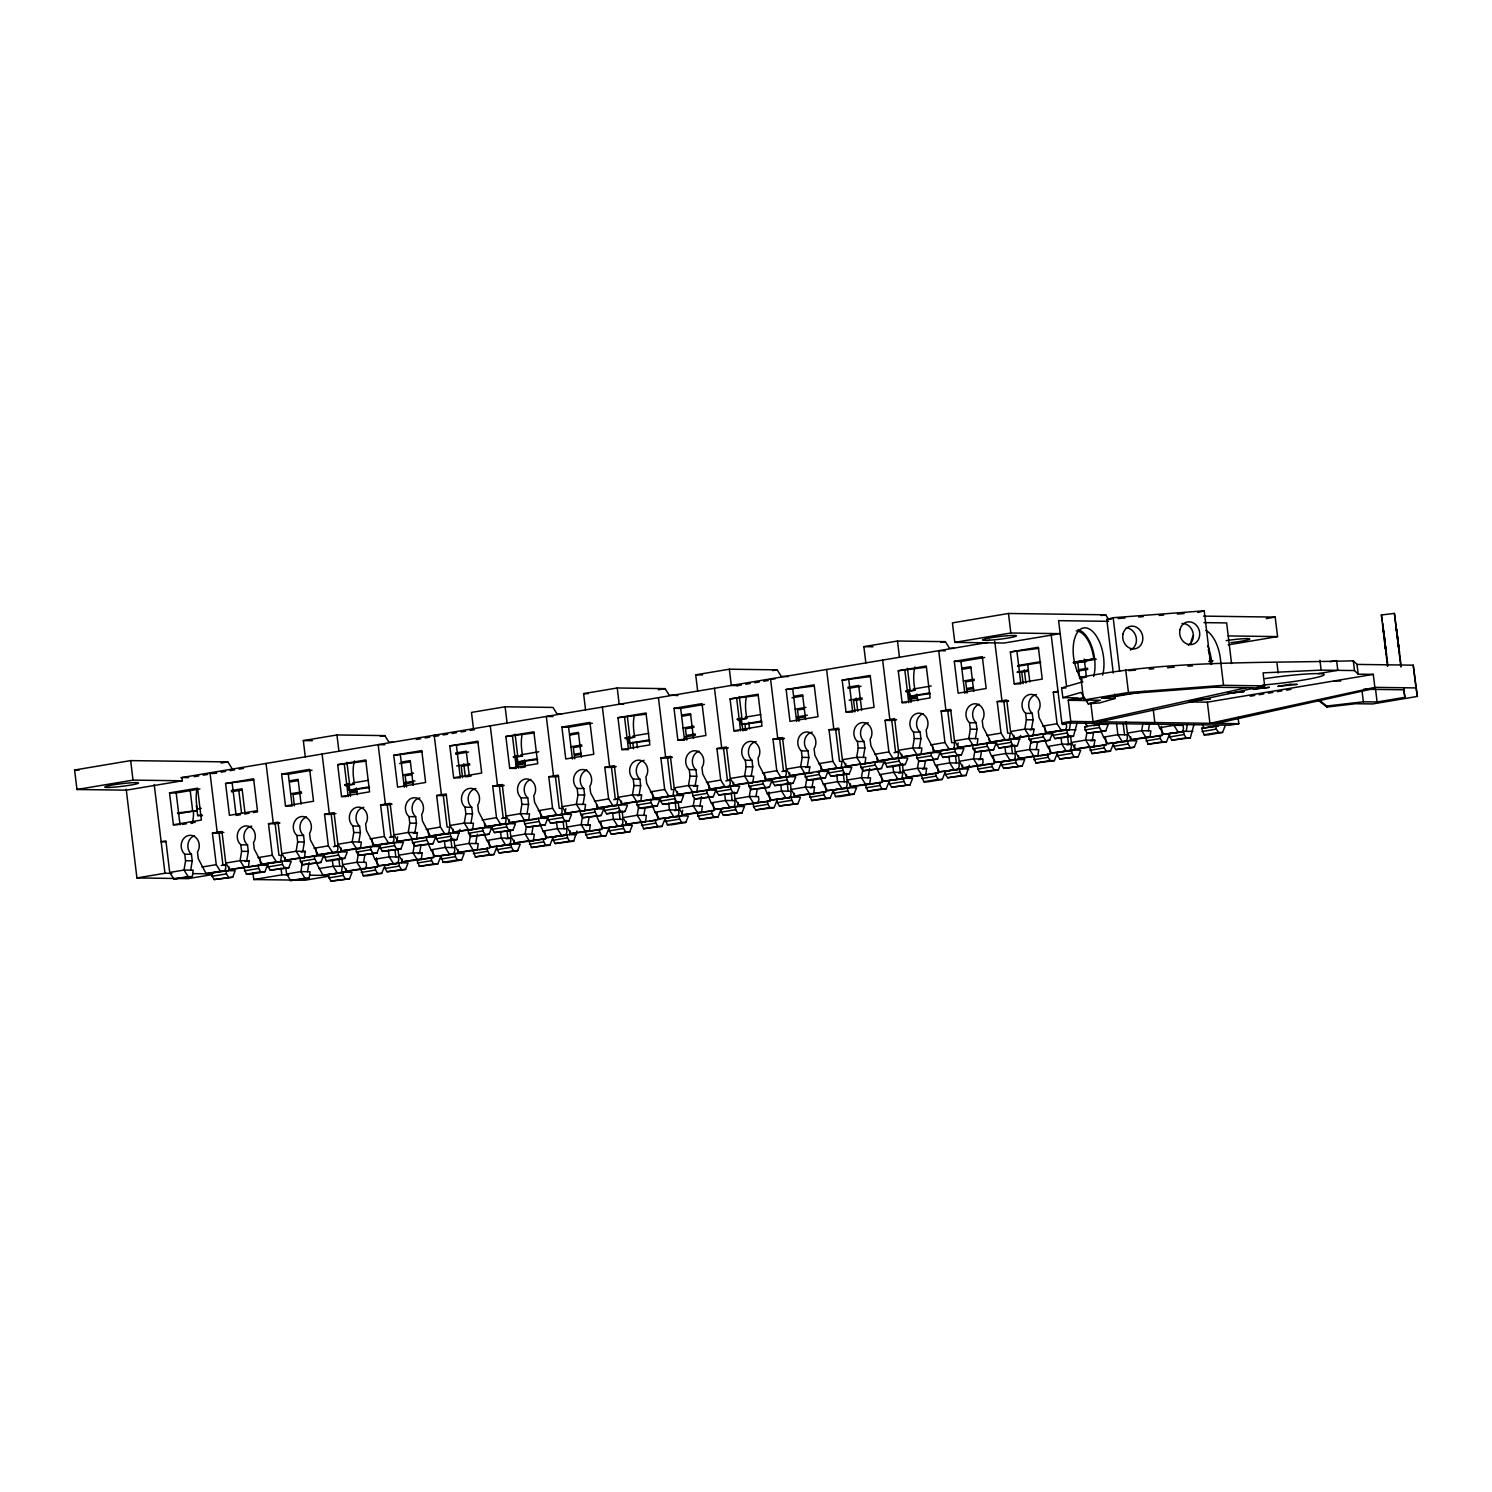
<?xml version="1.0" encoding="UTF-8"?>
<svg xmlns="http://www.w3.org/2000/svg" width="1492" height="1492" viewBox="0 0 1492 1492"><rect width="100%" height="100%" fill="white"/><g stroke="black" fill="none" stroke-linecap="round" stroke-linejoin="round"><path stroke-width="1.5" d="M229.153 866.927L228.518 870.657L206.064 873.585L198.249 858.59L197.466 852.081A10.519 9.064 -89.2 0 0 195.676 837.366A10.519 9.064 -89.2 0 0 182.994 839.492A10.519 9.064 -89.2 0 0 184.784 854.207L185.567 860.716L184.02 870.041L188.141 876.587L192.3 876.662L193.177 870.172L184.02 870.041L169.715 872.447L165.91 840.91L161.136 841.712L165.575 841.768M190.678 870.134L192.226 860.809L191.442 854.301A10.519 9.064 -89.2 0 1 187.992 843.968A10.519 9.064 -89.2 0 1 194.482 835.762M280.589 861.854L276.412 861.798L272.309 855.252L268.485 823.715L275.143 823.808L278.967 855.345L281.466 855.382L280.589 861.854L262.126 864.204L254.293 849.19L253.509 842.682A10.519 9.064 -89.2 0 0 251.738 827.985A10.519 9.064 -89.2 0 0 239.056 830.112A10.519 9.064 -89.2 0 0 240.827 844.808L241.611 851.317L240.063 860.66L244.184 867.206L248.362 867.262L249.239 860.772L240.063 860.66L225.777 863.047L221.954 831.51L212.424 833.114L216.247 864.651L220.368 871.197L224.527 871.253L225.814 868.027L225.423 864.763L222.905 864.745L219.1 833.207L212.424 833.114M246.74 860.753L248.287 851.41L247.504 844.901A10.519 9.064 -89.2 0 1 244.184 833.897A10.519 9.064 -89.2 0 1 251.7 826.083M284.58 861.257L285.196 857.527M341.258 848.127L340.642 851.857L318.188 854.804L310.355 839.791L309.571 833.301A10.519 9.064 -89.2 0 0 307.781 818.586A10.519 9.064 -89.2 0 0 295.099 820.712A10.519 9.064 -89.2 0 0 296.889 835.427L297.673 841.917L296.125 851.261L300.246 857.807L304.405 857.863L305.3 851.391L296.125 851.261L281.82 853.648L278.016 822.129L268.485 823.715M302.783 851.354L304.349 842.01L303.547 835.501A10.519 9.064 -89.2 0 1 300.116 825.169A10.519 9.064 -89.2 0 1 306.587 816.982M302.428 862.301L300.88 871.626L305.002 878.191L309.161 878.247L310.038 871.757L300.88 871.626L286.576 874.032L285.755 867.281M307.538 871.72L309.086 862.395M346.013 868.512L345.379 872.242L322.925 875.17L316.043 862.283M397.618 836.863L396.685 842.476L374.231 845.404L366.417 830.391L365.633 823.901A10.519 9.064 -89.2 0 0 363.843 809.186A10.519 9.064 -89.2 0 0 351.161 811.312A10.519 9.064 -89.2 0 0 352.933 826.027L353.735 832.517L352.187 841.861L356.29 848.407L360.467 848.463L361.344 841.992L352.187 841.861L337.882 844.267L334.059 812.73L324.547 814.315L328.352 845.852L332.474 852.398L336.651 852.454L337.919 849.228L337.528 845.983L335.029 845.945L331.205 814.408L324.547 814.315M358.845 841.954L360.393 832.611L359.609 826.12A10.519 9.064 -89.2 0 1 356.29 815.098A10.519 9.064 -89.2 0 1 363.806 807.284M358.472 852.902L356.924 862.245L361.045 868.792L377.607 866.833L376.525 857.825M363.6 862.339L364.831 854.86M401.441 862.842L402.057 859.112M448.756 833.674L444.579 833.618L440.457 827.072L436.652 795.534L443.31 795.628L447.134 827.165L449.633 827.183L448.756 833.674L430.293 836.005L422.46 821.01L421.676 814.501A10.519 9.064 -89.2 0 0 419.905 799.787A10.519 9.064 -89.2 0 0 407.223 801.913A10.519 9.064 -89.2 0 0 408.995 816.628L409.778 823.136L408.23 832.461L412.351 839.008L416.529 839.082L417.406 832.592L408.23 832.461L393.944 834.867L390.121 803.33L380.591 804.934L384.414 836.471L388.535 843.017L392.694 843.073L393.963 839.847L393.571 836.583L391.072 836.546L387.267 805.027L380.591 804.934M414.907 832.555L416.454 823.23L415.671 816.721A10.519 9.064 -89.2 0 1 412.351 805.717A10.519 9.064 -89.2 0 1 419.849 797.903M414.534 843.502L412.986 852.846L417.107 859.392L421.266 859.448L422.161 852.976L412.986 852.846L398.681 855.233L397.879 848.482M419.644 852.939L420.893 845.46M452.747 833.077L453.363 829.347M459.405 833.17L450.248 833.04L435.944 835.427L436.335 838.69L438.406 841.954L456.869 839.623L460.04 829.421M458.119 849.713L457.503 853.443L453.419 854.133M509.425 819.947L508.791 823.677L486.355 826.624L478.522 811.611L477.738 805.102A10.519 9.064 -89.2 0 0 475.948 790.406A10.519 9.064 -89.2 0 0 463.266 792.513A10.519 9.064 -89.2 0 0 465.056 807.228L465.84 813.737L464.292 823.08L468.413 829.627L472.572 829.683L473.449 823.192L464.292 823.08L449.987 825.468L446.183 793.93L436.652 795.534M470.95 823.174L472.498 813.83L471.714 807.321A10.519 9.064 -89.2 0 1 468.395 796.318A10.519 9.064 -89.2 0 1 475.911 788.503M470.595 834.103L469.048 843.446L473.15 849.992L477.328 850.048L478.205 843.577L469.048 843.446L454.743 845.852L453.922 839.082M475.706 843.539L477.254 834.196M514.162 840.313L513.546 844.062L509.462 844.733M565.785 808.683L564.853 814.278L542.398 817.224L534.584 802.211L533.782 795.721A10.519 9.064 -89.2 0 0 532.01 781.006A10.519 9.064 -89.2 0 0 519.328 783.132A10.519 9.064 -89.2 0 0 521.1 797.847L521.883 804.337L520.335 813.681L524.457 820.227L528.634 820.283L529.511 813.811L520.335 813.681L506.049 816.068L502.226 784.55L492.696 786.135L496.519 817.672L500.641 824.218L504.8 824.274L506.086 821.048L505.695 817.803L503.196 817.765L499.372 786.228L492.696 786.135M527.012 813.774L528.56 804.43L527.776 797.922A10.519 9.064 -89.2 0 1 524.326 787.59A10.519 9.064 -89.2 0 1 530.798 779.402M526.34 826.587L525.091 834.047L529.212 840.611L533.39 840.667L534.267 834.177L525.091 834.047L510.805 836.452L509.984 829.701M531.767 834.14L532.998 826.68M569.608 834.662L570.224 830.932M616.923 805.493L612.746 805.438L608.624 798.891L604.82 767.354L611.478 767.447L615.301 798.966L617.8 799.003L616.923 805.493L598.46 807.825L590.627 792.812L589.844 786.321A10.519 9.064 -89.2 0 0 588.072 771.606A10.519 9.064 -89.2 0 0 575.371 773.733A10.519 9.064 -89.2 0 0 577.162 788.447L577.945 794.938L576.397 804.281L580.519 810.827L584.678 810.883L585.573 804.412L576.397 804.281L562.111 806.687L558.288 775.15L548.758 776.735L552.581 808.272L556.702 814.818L560.861 814.874L562.13 811.648L561.738 808.403L559.239 808.366L555.434 776.828L548.758 776.735M576.266 834.755L567.109 834.625L552.805 837.031L553.196 840.276L555.266 843.539L573.73 841.208L576.9 831.007M583.074 804.375L584.622 795.031L583.82 788.541A10.519 9.064 -89.2 0 1 580.388 778.19A10.519 9.064 -89.2 0 1 586.86 770.003M582.701 815.322L581.153 824.666L585.274 831.212L589.433 831.268L590.31 824.778L581.153 824.666L566.848 827.053L566.028 820.302M587.811 824.759L589.06 817.28M620.914 804.897L621.53 801.148M626.286 821.533L625.652 825.263L621.567 825.953M672.967 796.094L668.808 796.038L664.686 789.492L660.863 757.955L667.539 758.048L671.344 789.585L673.843 789.604L672.967 796.094L654.503 798.425L646.689 783.431L645.905 776.922A10.519 9.064 -89.2 0 0 644.115 762.207A10.519 9.064 -89.2 0 0 631.433 764.333A10.519 9.064 -89.2 0 0 633.223 779.048L634.007 785.557L632.459 794.882L636.58 801.428L640.739 801.484L641.616 795.012L632.459 794.882L618.154 797.288L614.35 765.75L604.82 767.354M639.117 794.975L640.665 785.65L639.882 779.141A10.519 9.064 -89.2 0 1 636.562 768.138A10.519 9.064 -89.2 0 1 644.078 760.323M638.744 805.922L637.196 815.266L641.318 821.812L645.495 821.868L646.372 815.397L637.196 815.266L622.91 817.653L622.089 810.902M643.873 815.359L645.103 807.881M676.958 795.497L677.573 791.767M682.646 810.268L681.713 815.863L677.629 816.553M733.635 782.367L733.02 786.097L710.565 789.044L702.732 774.031L701.949 767.522A10.519 9.064 -89.2 0 0 700.177 752.807A10.519 9.064 -89.2 0 0 687.495 754.933A10.519 9.064 -89.2 0 0 689.267 769.648L690.05 776.157L688.502 785.501L692.624 792.047L696.801 792.103L697.678 785.613L688.502 785.501L674.216 787.888L670.393 756.351L660.863 757.955M695.179 785.594L696.727 776.25L695.943 769.741A10.519 9.064 -89.2 0 1 692.493 759.409A10.519 9.064 -89.2 0 1 698.965 751.203M694.489 798.407L693.258 805.867L697.379 812.413L701.538 812.469L702.434 805.997L693.258 805.867L678.972 808.272L678.151 801.502M699.935 805.96L701.482 796.616M738.391 802.733L737.775 806.482L733.691 807.153M789.697 772.968L789.063 776.698L766.627 779.645L758.794 764.631L758.011 758.141A10.519 9.064 -89.2 0 0 756.22 743.426A10.519 9.064 -89.2 0 0 743.538 745.552A10.519 9.064 -89.2 0 0 745.329 760.267L746.112 766.757L744.564 776.101L748.686 782.647L752.845 782.703L753.721 776.232L744.564 776.101L730.259 778.488L726.455 746.97L716.925 748.555L720.729 780.092L724.851 786.638L729.029 786.694L730.297 783.468L729.905 780.223L727.406 780.185L723.583 748.648L716.925 748.555M751.222 776.194L752.789 766.851L751.987 760.342A10.519 9.064 -89.2 0 1 748.686 749.338A10.519 9.064 -89.2 0 1 756.183 741.524M750.868 787.142L749.32 796.467L753.441 803.032L770.003 801.073L768.902 792.065M755.978 796.56L757.227 789.1M793.819 797.082L794.434 793.352M841.134 767.914L836.975 767.858L832.853 761.312L829.03 729.774L835.707 729.868L839.511 761.386L842.01 761.424L841.134 767.914L822.67 770.245L814.856 755.232L814.072 748.742A10.519 9.064 -89.2 0 0 812.282 734.027A10.519 9.064 -89.2 0 0 799.6 736.153A10.519 9.064 -89.2 0 0 801.372 750.868L802.174 757.358L800.607 766.702L804.729 773.248L808.906 773.304L809.783 766.832L800.607 766.702L786.321 769.107L782.498 737.57L772.968 739.155L776.791 770.693L780.913 777.239L785.09 777.295L786.359 774.068L785.967 770.823L783.468 770.786L779.645 739.249L772.968 739.155M807.284 766.795L808.832 757.451L808.049 750.961A10.519 9.064 -89.2 0 1 804.729 739.939A10.519 9.064 -89.2 0 1 812.245 732.124M806.911 777.742L805.363 787.086L809.485 793.632L813.662 793.688L814.539 787.198L805.363 787.086L791.077 789.473L790.256 782.722M812.04 787.179L813.271 779.701M845.125 767.317L845.74 763.568M850.496 783.953L849.88 787.683L845.796 788.373M901.802 754.187L901.187 757.917L878.732 760.845L870.899 745.851L870.116 739.342A10.519 9.064 -89.2 0 0 868.344 724.627A10.519 9.064 -89.2 0 0 855.662 726.753A10.519 9.064 -89.2 0 0 857.434 741.468L858.217 747.977L856.669 757.302L860.791 763.848L864.968 763.904L865.845 757.432L856.669 757.302L842.383 759.708L838.56 728.171L829.03 729.774M863.346 757.395L864.894 748.07L864.11 741.561A10.519 9.064 -89.2 0 1 860.791 730.558A10.519 9.064 -89.2 0 1 868.288 722.743M862.973 768.343L861.425 777.686L865.547 784.232L869.705 784.288L870.582 777.817L861.425 777.686L847.12 780.074L846.318 773.322M868.083 777.78L869.649 768.436M906.558 774.553L905.924 778.283L883.488 781.23L876.587 768.343M958.162 742.923L957.23 748.518L934.775 751.446L926.961 736.451L926.178 729.942A10.519 9.064 -89.2 0 0 924.387 715.227A10.519 9.064 -89.2 0 0 911.705 717.354A10.519 9.064 -89.2 0 0 913.496 732.068L914.279 738.577L912.731 747.921L916.853 754.467L921.012 754.523L921.888 748.033L912.731 747.921L898.426 750.308L894.622 718.771L885.092 720.375L888.896 751.912L893.018 758.458L897.196 758.514L898.464 755.288L898.072 752.024L895.573 752.005L891.75 720.468L885.092 720.375M919.389 748.014L920.937 738.671L920.154 732.162A10.519 9.064 -89.2 0 1 916.703 721.83A10.519 9.064 -89.2 0 1 923.194 713.624M918.718 760.827L917.468 768.287L921.59 774.833L925.767 774.889L926.644 768.417L917.468 768.287L903.182 770.693L902.362 763.923M924.145 768.38L925.394 760.901M961.986 768.902L962.601 765.154M1009.301 739.715L1005.142 739.659L1001.02 733.113L997.197 701.576L1003.874 701.669L1007.678 733.206L1010.177 733.243L1009.301 739.715L990.837 742.065L983.023 727.052L982.221 720.561A10.519 9.064 -89.2 0 0 980.449 705.847A10.519 9.064 -89.2 0 0 967.767 707.973A10.519 9.064 -89.2 0 0 969.539 722.688L970.322 729.178L968.774 738.521L972.896 745.067L977.073 745.123L977.95 738.652L968.774 738.521L954.488 740.909L950.665 709.39L941.135 710.975L944.958 742.512L949.08 749.059L953.239 749.115L954.526 745.888L954.134 742.643L951.635 742.606L947.812 711.069L941.135 710.975M968.662 768.977L959.487 768.865L945.201 771.252L945.592 774.516L947.644 777.78L966.107 775.448L969.278 765.247M975.451 738.615L976.999 729.271L976.216 722.762A10.519 9.064 -89.2 0 1 972.765 712.43A10.519 9.064 -89.2 0 1 979.237 704.224M975.078 749.562L973.53 758.887L977.652 765.433L994.213 763.494L993.392 756.742M980.207 758.98L981.438 751.52M1013.292 739.118L1013.907 735.388M1019.968 739.211L1010.793 739.081L996.488 741.487L996.898 744.732L998.95 748.014L1017.413 745.664L1020.584 735.481M1018.663 755.773L1018.048 759.503L1013.963 760.193M1070.585 722.259L1069.354 729.737L1046.899 732.665L1039.066 717.652L1038.283 711.162A10.519 9.064 -89.2 0 0 1036.511 696.447A10.519 9.064 -89.2 0 0 1023.81 698.573A10.519 9.064 -89.2 0 0 1025.601 713.288L1026.384 719.778L1024.836 729.122L1028.958 735.668L1033.117 735.724L1034.012 729.252L1024.836 729.122L1010.55 731.528L1006.727 699.99L997.197 701.576M1031.513 729.215L1033.061 719.871L1032.259 713.381A10.519 9.064 -89.2 0 1 1028.958 702.359A10.519 9.064 -89.2 0 1 1036.455 694.545M1031.14 740.163L1029.592 749.506L1033.714 756.052L1037.872 756.108L1038.749 749.618L1029.592 749.506L1015.287 751.893L1014.467 745.142M1036.25 749.599L1037.499 742.121M1076.012 729.812L1066.855 729.7L1052.55 732.087L1052.942 735.332L1055.012 738.615L1073.475 736.283L1077.261 722.352M1075.023 744.508L1074.091 750.103L1070.006 750.793M1086.885 732.628L1085.635 740.107L1089.757 746.653L1093.934 746.709L1094.811 740.237L1085.635 740.107L1071.349 742.494L1070.529 735.742M1092.312 740.2L1093.543 732.721M1130.153 740.703L1130.768 736.973M1142.928 723.247L1141.697 730.707L1145.819 737.253L1149.978 737.309L1150.873 730.838L1141.697 730.707L1127.411 733.113L1126.031 721.848M1148.374 730.8L1149.605 723.322M1186.215 731.322L1187.446 723.844M1192.873 731.397L1183.716 731.285L1169.411 733.672L1169.803 736.936L1171.873 740.2L1190.336 737.869L1194.122 723.937M232.64 877.203L235.195 870.75L226.019 870.619L211.733 873.007L212.125 876.27L214.177 879.534L232.64 877.203L214.177 879.534M243.961 867.617L246.422 874.144L250.581 874.2L264.867 871.794L267.422 865.341L258.247 865.211L245.994 867.262M288.702 867.803L291.238 861.35L282.081 861.22L267.777 863.626L268.168 866.871L270.238 870.153L288.702 867.803L270.238 870.153M320.929 862.395L323.484 855.942L314.308 855.83L300.023 858.217L300.414 861.462L302.466 864.745L320.929 862.395L302.466 864.745M323.839 854.226L326.3 860.753L330.459 860.809L344.745 858.404L347.3 851.951L338.125 851.839L325.871 853.89M349.501 878.788L352.056 872.335L342.88 872.205L328.594 874.61L328.986 877.856L331.038 881.119L349.501 878.788L331.038 881.119M376.991 853.014L379.527 846.561L370.37 846.43L356.066 848.817L356.457 852.081L358.528 855.345L376.991 853.014L358.528 855.345M360.822 869.202L363.283 875.729L367.442 875.785L381.728 873.38L384.283 866.927M400.807 849.023L403.362 842.551L394.186 842.439L379.9 844.826L380.292 848.09L382.344 851.354L400.807 849.023L382.344 851.354M374.865 859.243L378.987 865.789L397.45 863.439L398.718 860.213L398.327 856.967L389.17 856.837L374.865 859.243L372.086 852.883M405.563 869.388L408.099 862.935L398.942 862.805L384.638 865.211L385.029 868.456L387.099 871.738L405.563 869.388L387.099 871.738M433.034 843.614L435.589 837.161L426.414 837.031L412.128 839.437L412.519 842.682L414.571 845.945L433.034 843.614L414.571 845.945M432.848 850.682L433.668 857.434L416.883 859.802L419.327 866.33L437.79 863.999L440.345 857.527M430.927 849.843L435.049 856.389L453.512 854.039L454.78 850.813L454.389 847.568L445.213 847.437L430.927 849.843L428.148 843.502M440.7 855.811L443.161 862.339L447.32 862.395L461.606 859.989L464.161 853.536L454.985 853.424L442.732 855.476M489.096 834.215L491.651 827.762L482.475 827.631L468.171 830.037L468.581 833.282L470.633 836.564L489.096 834.215L470.633 836.564M488.91 841.283L489.73 848.053L472.927 850.403L475.389 856.93L493.852 854.599L496.388 848.146M512.912 830.223L515.467 823.77L506.292 823.64L492.006 826.046L492.397 829.291L494.449 832.573L512.912 830.223L494.449 832.573M486.97 840.444L491.092 846.99L509.555 844.659L510.823 841.432L510.432 838.168L501.275 838.056L486.97 840.444L484.191 834.103M517.668 850.608L520.223 844.136L511.047 844.024L496.761 846.412L497.153 849.675L499.205 852.939L517.668 850.608L499.205 852.939M545.158 824.815L547.695 818.362L538.537 818.25L524.233 820.637L524.625 823.882L526.695 827.165L545.158 824.815L526.695 827.165M544.972 831.902L545.774 838.653L528.989 841.022L531.432 847.531L549.895 845.199L552.45 838.746M568.974 820.824L571.529 814.371L562.353 814.24L548.049 816.646L548.459 819.891L550.511 823.174L568.974 820.824L550.511 823.174M543.032 831.044L547.154 837.59L565.617 835.259L566.885 832.032L566.494 828.769L557.318 828.657L543.032 831.044L540.253 824.703M601.201 815.434L603.756 808.981L594.581 808.851L580.295 811.238L580.686 814.501L582.738 817.765L601.201 815.434L582.738 817.765M601.015 822.502L601.836 829.254L585.032 831.622L587.494 838.15L605.957 835.8L608.512 829.347M625.036 811.443L627.572 804.971L618.415 804.859L604.111 807.247L604.502 810.51L606.573 813.774L625.036 811.443L606.573 813.774M599.094 821.663L603.216 828.209L621.66 825.859L622.947 822.633L622.556 819.388L613.38 819.257L599.094 821.663L596.315 815.303M629.773 831.809L632.328 825.356L623.152 825.225L608.867 827.631L609.258 830.876L611.31 834.159L629.773 831.809L611.31 834.159M636.338 801.857L638.8 808.366L642.959 808.422L657.263 806.034L659.8 799.581L650.643 799.451L638.389 801.502M657.077 813.103L657.897 819.854L641.094 822.223L643.556 828.75L662.019 826.4L664.555 819.947M681.079 802.043L683.634 795.59L674.459 795.46L660.173 797.847L660.564 801.111L662.616 804.375L681.079 802.043L662.616 804.375M655.137 812.263L659.259 818.81L677.722 816.46L678.991 813.233L678.599 809.988L669.442 809.858L655.137 812.263L652.358 805.922M664.91 818.231L667.372 824.759L671.549 824.815L685.835 822.409L688.39 815.956L679.214 815.844L666.961 817.896M713.307 796.635L715.862 790.182L706.686 790.051L692.4 792.457L692.792 795.702L694.862 798.985L713.307 796.635L694.862 798.985M713.12 803.703L713.941 810.473L697.156 812.823L699.599 819.35L718.062 817.019L720.617 810.566M737.141 792.644L739.678 786.191L730.52 786.06L716.216 788.466L716.608 791.711L718.678 794.994L737.141 792.644L718.678 794.994M711.199 802.864L715.321 809.41L733.784 807.079L735.052 803.852L734.661 800.589L725.485 800.477L711.199 802.864L708.42 796.523M741.897 813.028L744.433 806.557L735.276 806.445L720.972 808.832L721.363 812.096L723.433 815.359L741.897 813.028L723.433 815.359M769.368 787.235L771.923 780.782L762.748 780.67L748.462 783.058L748.853 786.303L750.905 789.585L769.368 787.235L750.905 789.585M770.003 801.073L753.199 803.442L753.591 806.687L755.661 809.951L774.124 807.62L776.661 801.167M793.185 783.244L795.74 776.791L786.564 776.661L772.278 779.066L772.669 782.312L774.74 785.594L793.185 783.244L774.74 785.594M767.242 793.464L771.364 800.01L789.827 797.679L791.114 794.453L790.704 791.189L781.547 791.077L767.242 793.464L764.463 787.123M797.94 803.628L800.495 797.176L791.32 797.045L777.034 799.432L777.425 802.696L779.477 805.96L797.94 803.628L779.477 805.96M804.505 773.658L806.967 780.185L811.126 780.241L825.43 777.854L827.967 771.383L818.81 771.271L806.557 773.322M825.244 784.923L826.046 791.674L809.261 794.042L811.723 800.57L830.167 798.22L832.722 791.767M849.246 773.863L851.801 767.392L842.626 767.28L828.34 769.667L828.731 772.912L830.783 776.194L849.246 773.863L830.783 776.194M823.304 784.083L827.426 790.629L845.889 788.28L847.158 785.053L846.766 781.808L837.59 781.677L823.304 784.083L820.525 777.724M833.077 790.051L835.539 796.579L839.698 796.635L854.002 794.229L856.539 787.776L847.381 787.645L835.128 789.697M881.474 768.455L884.029 762.002L874.853 761.871L860.567 764.277L860.959 767.522L863.01 770.786L881.474 768.455L863.01 770.786M881.287 775.523L882.108 782.274L865.323 784.643L867.766 791.17L886.229 788.82L888.784 782.367M884.383 760.267L886.845 766.795L891.004 766.851L905.308 764.463L907.845 758.011L898.688 757.88L886.435 759.932M910.045 784.829L912.6 778.376L903.425 778.264L889.139 780.652L889.53 783.897L891.601 787.179L910.045 784.829L891.601 787.179M937.535 759.055L940.091 752.602L930.915 752.472L916.61 754.877L917.02 758.122L919.072 761.405L937.535 759.055L919.072 761.405M921.366 775.243L923.828 781.771L927.987 781.827L942.291 779.439L944.828 772.987M961.352 755.064L963.907 748.611L954.731 748.48L940.445 750.886L940.837 754.131L942.888 757.414L961.352 755.064L942.888 757.414M935.409 765.284L939.531 771.83L957.995 769.499L959.263 766.273L958.871 763.009L949.714 762.897L935.409 765.284L932.631 758.943M993.597 749.655L996.134 743.202L986.977 743.091L972.672 745.478L973.064 748.723L975.134 752.005L993.597 749.655L975.134 752.005M994.213 763.494L977.428 765.862L977.819 769.107L979.871 772.371L998.334 770.04L1000.89 763.587M991.471 755.885L995.593 762.431L1014.056 760.099L1015.325 756.873L1014.933 753.609L1005.757 753.497L991.471 755.885L988.692 749.543M1022.169 766.049L1024.706 759.596L1015.548 759.465L1001.244 761.852L1001.636 765.116L1003.706 768.38L1022.169 766.049L1003.706 768.38M1049.641 740.274L1052.196 733.803L1043.02 733.691L1028.734 736.078L1029.126 739.342L1031.177 742.606L1049.641 740.274L1031.177 742.606M1049.454 747.343L1050.275 754.094L1033.471 756.463L1035.933 762.99L1054.396 760.64L1056.951 754.187M1047.533 746.485L1051.636 753.05L1070.1 750.7L1071.387 747.473L1070.995 744.228L1061.819 744.098L1047.533 746.485L1044.754 740.144M1078.212 756.649L1080.767 750.196L1071.592 750.066L1057.306 752.472L1057.697 755.717L1059.749 758.999L1078.212 756.649L1059.749 758.999M1105.703 730.875L1108.239 724.422L1099.082 724.291L1084.777 726.697L1085.169 729.942L1087.239 733.206L1105.703 730.875L1087.239 733.206M1105.516 737.943L1106.337 744.695L1089.533 747.063L1091.995 753.591L1110.458 751.241L1112.995 744.788M1103.576 737.104L1107.698 743.65L1126.162 741.3L1127.43 738.074L1127.038 734.829L1117.881 734.698L1103.576 737.104L1100.798 730.763M1134.274 747.25L1136.829 740.797L1127.654 740.685L1113.349 743.072L1113.759 746.317L1115.811 749.599L1134.274 747.25L1115.811 749.599M1161.298 726.306L1162.38 735.314L1145.595 737.663L1148.038 744.191L1166.502 741.86L1169.057 735.407M1159.638 727.704L1163.76 734.25L1182.224 731.919L1183.492 728.693L1183.1 725.429L1173.924 725.317L1159.638 727.704L1157.773 723.471M1201.638 728.283L1218.442 725.914L1201.638 728.283L1204.1 734.791L1208.259 734.847L1222.563 732.46L1225.1 726.007M1238.08 717.354L1238.845 723.695L1070.808 721.419L1068.235 700.289L1077.895 697.883L1062.845 697.678L1061.651 687.924L1082.894 681.788M1062.845 697.678L1081.029 692.419L1088.172 703.814L1099.548 702.956L1115.233 698.424L1114.711 694.097M1088.172 703.814L1100.499 700.252L1083.621 700.028L1080.861 677.275C1170.642 659.986 1262.418 663.325 1353.3 660.807L1357.011 664.406L1358.186 674.16L1373.274 674.365L1374.859 687.364L1415.983 687.924L1417.4 696.428L1372.565 703.944L1355.668 703.72L1326.854 707.059L1317.734 699.879M1113.274 673.023L1106.784 619.385L1113.163 617.707L1204.193 610.825L1210.683 664.462M1197.815 612.485L1204.193 610.825M1246.79 687.663L1093.058 721.718L1090.764 702.751M1099.716 721.811L1264.657 685.872L1263.09 672.873L1321.129 670.113L1354.475 670.561L1358.186 674.16M1374.859 687.364L1209.919 723.303L1207.364 702.173L1188.993 701.93M1216.577 723.396L1370.309 689.341M188.626 777.612L181.968 777.518L182.36 780.782L126.298 790.163L76.969 789.492L74.6 770.003L130.662 760.603L227.847 761.908L231.969 768.473M1108.761 619.702L1105.665 614.797L1008.48 613.473L952.418 622.873L954.787 642.381L1004.116 643.033L1060.178 633.652L1010.83 632.981L954.787 642.381M305.282 756.854L303.324 740.591L336.95 734.959L384.805 735.612L388.927 742.158A102.556 8.038 -6.9 0 1 393.478 742.27M561.645 714.09A102.556 8.038 -6.9 0 0 557.075 713.978L552.954 707.432L505.117 706.779L471.491 712.411L473.449 728.674M585.554 709.875L583.596 693.631L617.222 687.98L665.078 688.633L669.199 695.179A102.556 8.038 -6.9 0 1 677.965 695.589M697.678 691.094L695.701 674.832L729.346 669.199L777.183 669.852L781.304 676.398A102.556 8.038 -6.9 0 1 788.093 676.641M865.845 662.896L863.868 646.651L897.494 641.019L945.35 641.653L949.471 648.199A102.556 8.038 -6.9 0 1 954.022 648.33M221.114 763.046L227.847 761.908M380.311 736.358L384.805 735.612M658.345 689.77L665.078 688.633M772.688 670.598L777.183 669.852M940.855 642.418L945.35 641.653M1101.171 615.543L1105.665 614.797M76.969 789.492L133.012 780.111L182.36 780.782M180.849 777.705L988.04 642.418M194.24 776.679L198.716 775.915M203.21 775.169L207.686 774.423M212.181 773.658L216.657 772.912L209.999 772.819L217.198 832.312L223.856 832.405M221.152 772.166L225.628 771.42M230.122 770.655L234.598 769.909M239.093 769.163L243.569 768.399M416.212 739.472L420.707 738.726M425.183 737.962L429.677 737.216M434.153 736.47L438.648 735.705M443.124 734.959L447.6 734.213M452.095 733.449L456.571 732.703M461.065 731.957L465.541 731.211M470.036 730.446L474.512 729.7M736.843 685.723L741.337 684.977M745.813 684.231L750.308 683.467M754.784 682.721L759.279 681.975M763.755 681.229L768.249 680.464M169.529 792.867L197.559 788.186L201.401 820.04L173.389 824.74L169.529 792.867L176.187 792.961L199.909 788.988M225.59 783.487L253.603 778.787L257.463 810.641L229.432 815.341L225.59 783.487L253.808 779.962M281.634 774.087L309.665 769.387L313.525 801.241L285.494 805.941L281.634 774.087L288.31 774.18L312.014 770.208M337.696 764.687L365.726 759.987L369.568 791.842L341.537 796.542L337.696 764.687L365.913 761.162M393.739 755.288L421.77 750.588L425.63 782.461L397.599 787.161L393.739 755.288L421.975 751.763M449.801 745.907L477.832 741.207L481.692 773.061L453.661 777.761L449.801 745.907L478.037 742.382M505.863 736.507L533.875 731.807L537.735 763.662L509.704 768.361L505.863 736.507L534.08 732.982M561.906 727.108L589.937 722.408L593.797 754.262L565.766 758.962L561.906 727.108L568.583 727.201L592.287 723.228M617.968 717.708L645.999 713.008L649.841 744.881L621.828 749.581L617.968 717.708L646.185 714.183M674.011 708.327L702.042 703.627L705.903 735.481L677.872 740.181L674.011 708.327L680.688 708.402L704.41 704.429M730.073 698.927L758.104 694.228L761.964 726.082L733.933 730.782L730.073 698.927L758.309 695.403M786.135 689.528L814.166 684.828L818.008 716.682L789.977 721.382L786.135 689.528L814.352 686.003M842.178 680.128L870.209 675.428L874.07 707.301L846.039 712.001L842.178 680.128L870.414 676.603M898.24 670.747L926.271 666.047L930.131 697.902L902.101 702.601L898.24 670.747L926.476 667.222M954.302 661.348L982.314 656.648L986.175 688.502L958.144 693.202L954.302 661.348L960.96 661.441L984.683 657.468M1010.345 651.948L1038.376 647.248L1042.237 679.102L1014.206 683.802L1010.345 651.948L1038.581 648.423M231.279 790.592L242.058 788.783L245.061 813.532M289.504 780.838L298.12 779.383L301.123 804.151M401.609 762.039L410.225 760.603L413.228 785.351M455.508 753.012L466.287 751.203L469.271 775.952M569.776 733.859L578.392 732.404L581.395 757.171M681.881 715.06L690.498 713.624L693.5 738.372M793.986 696.279L802.621 694.824L805.605 719.592M847.885 687.234L858.665 685.443L861.667 710.192M962.154 668.099L970.77 666.644L973.772 691.411M231.484 791.767L242.264 789.958M289.69 782.013L298.325 780.558M399.651 763.568L410.431 761.778M455.713 754.187L468.637 752.005M569.963 735.034L578.598 733.579M682.086 716.235L690.703 714.799M792.028 697.808L802.808 695.999M848.09 688.409L861.033 686.245M962.359 669.274L970.975 667.819M1266.242 618.602L1275.212 617.091L1277.562 636.599L1228.233 644.861M1018.066 665.469L1040.484 661.702M1017.507 666.271L1040.763 662.523M202.427 815.658L197.671 815.602L196.888 809.093L201.196 808.366M352.709 782.964L368.412 780.335M520.876 754.784L538.817 751.782M633 736.004L648.684 733.374M745.105 717.204L760.789 714.575M913.272 689.024L931.195 686.022M1073.587 662.15L1094.587 658.774L1073.307 662.56M290.698 793.744L301.477 791.935M344.596 784.699L348.904 783.99M402.803 774.945L413.582 773.136M456.701 765.918L469.644 763.755M570.97 746.765L581.749 744.956M683.075 727.965L693.855 726.175M795.199 709.185L805.978 707.376M849.097 700.158L862.022 697.976M963.366 681.005L974.145 679.196M1017.264 671.96L1028.044 670.15M177.511 812.972L197.354 810.51L196.571 804.002A27.919 14.006 80.5 0 1 196.795 790.219M345.081 784.885L354.313 784.214L353.529 777.705A27.919 14.006 80.5 0 1 354.425 760.92M513.248 756.705L522.48 756.015L521.696 749.525A27.919 14.006 80.5 0 1 521.92 735.724M625.353 737.925L634.585 737.235L633.802 730.726A27.919 14.006 80.5 0 1 634.025 716.943M737.458 719.125L746.69 718.435L745.907 711.945A27.919 14.006 80.5 0 1 746.131 698.144M905.625 690.945L914.857 690.255L914.074 683.746A27.919 14.006 80.5 0 1 914.969 666.98M1073.848 662.97L1096.266 659.203M177.958 813.755L197.354 810.51M301.682 793.11L293.047 794.546L294.409 805.811M345.342 785.706L354.313 784.214M411.624 774.684L405.171 775.765L406.533 787.011M469.849 764.93L461.215 766.366L462.576 777.612M513.509 757.526L522.48 756.015M581.955 746.131L573.338 747.585L574.7 758.831M625.614 738.726L634.585 737.235M694.06 727.35L685.443 728.786L686.805 740.032M737.719 719.946L746.69 718.435M804.02 708.905L797.549 709.987L798.91 721.251M862.227 699.151L853.611 700.606L854.972 711.852M905.886 691.766L914.857 690.255M974.332 680.371L965.716 681.807L967.077 693.071M1017.32 672.351L1028.23 671.325M1073.382 662.952L1086.456 661.571M197.671 815.602L201.98 814.874M348.233 783.729L349.016 790.219L369.195 786.843M516.4 755.549L517.183 762.039L537.362 758.663M628.505 736.75L629.288 743.258L649.468 739.864M740.61 717.969L741.412 724.459L761.591 721.084M908.777 689.77L909.56 696.279L929.74 692.903M369.475 787.664L349.016 790.219M537.624 759.484L517.183 762.039M649.747 740.685L629.288 743.258M761.852 721.904L741.412 724.459M930.02 693.705L909.56 696.279M350.303 791.804L356.775 790.723M404.201 782.778L414.981 780.969M516.307 763.997L524.942 762.543M574.513 754.225L580.985 753.143M686.637 735.444L695.253 733.989M796.579 717.018L807.358 715.209M908.703 698.219L917.319 696.783M966.909 688.465L973.381 687.383M1079.014 669.684L1087.631 668.23M350.508 792.979L356.961 791.898M404.407 783.953L413.023 782.517M516.512 765.172L525.128 763.717M574.718 755.4L581.19 754.318M684.679 736.973L695.458 735.164M796.784 718.193L805.4 716.738M908.889 699.394L917.524 697.958M967.114 689.64L973.567 688.558M1077.056 671.213L1087.836 669.404M182.21 824.461L186.519 823.733M190.827 823.024L195.135 822.297M240.417 814.707L236.109 815.434L232.248 783.561M244.725 813.979L249.033 813.252M253.36 812.543L257.668 811.816M466.791 776.773L471.099 776.045M520.689 767.727L524.997 767M742.755 730.52L747.063 729.793M1079.966 678.189L1086.437 677.107L1084.255 659.11M1208.651 661.553L1213.127 660.807M1063.74 723.807L1066.239 723.844L1066.631 727.089L1065.363 730.334L1061.185 730.278L1057.063 723.713L1053.259 692.195L1058.014 691.393M219.1 833.207L222.271 832.667M275.143 823.808L279.918 823.006L273.241 822.913L266.042 763.438M331.205 814.408L334.376 813.886M387.267 805.027L392.023 804.225L385.365 804.132L378.166 744.639L384.824 744.732M443.31 795.628L446.5 795.087M499.372 786.228L504.128 785.426L497.47 785.333L490.271 725.858M555.434 776.828L558.605 776.306M611.478 767.447L614.648 766.907M667.539 758.048L672.295 757.246L665.637 757.153L658.438 697.659M723.583 748.648L726.772 748.126M779.645 739.249L784.419 738.447L777.742 738.372L770.543 678.879L774.982 678.935M835.707 729.868L838.877 729.327M891.75 720.468L896.524 719.666L889.847 719.573L882.649 660.079M947.812 711.069L950.982 710.546M1003.874 701.669L1008.629 700.867L1001.953 700.792L994.754 641.299M1084.18 697.659L1074.091 699.356L1081.103 699.45M1083.621 700.028L1128.456 692.512L1223.533 685.313L1264.657 685.872M1113.125 696.801L1144.793 691.486M1330.081 661.683L1336.627 660.583L1337.802 670.337L1318.182 673.619M126.186 789.193L136.928 877.949L164.959 873.249L171.934 873.342M201.942 867.038L216.247 864.651M258.004 857.639L272.309 855.252M314.066 848.258L328.352 845.852M370.109 838.858L384.414 836.471M426.171 829.459L440.457 827.072M482.233 820.059L496.519 817.672M538.276 810.678L552.581 808.272M594.338 801.279L608.624 798.891M650.381 791.879L664.686 789.492M706.443 782.479L720.729 780.092M762.505 773.098L776.791 770.693M818.548 763.699L832.853 761.312M874.61 754.299L888.896 751.912M930.672 744.9L944.958 742.512M986.716 735.519L1001.02 733.113M1042.777 726.119L1057.063 723.713M1051.095 634.193L1061.838 722.93L1070.808 721.419M221.338 865.453L225.423 864.763M245.154 861.462L249.239 860.772M301.216 852.063L305.3 851.391M333.443 846.673L337.528 845.983M389.487 837.273L393.571 836.583M413.321 833.282L417.406 832.592M501.61 818.474L505.695 817.803M613.716 799.693L617.8 799.003M637.532 795.702L641.616 795.012M693.593 786.303L697.678 785.613M725.821 780.894L729.905 780.223M781.883 771.513L785.967 770.823M805.699 767.522L809.783 766.832M893.988 752.714L898.072 752.024M1029.928 729.942L1034.012 729.252M1062.155 724.534L1066.239 723.844M1207.364 702.173L1373.274 674.365M1250.221 696.205L1254.753 695.44M1259.267 694.694L1263.799 693.929M1268.312 693.165L1272.844 692.419M1277.376 691.654L1281.889 690.889M1286.421 690.143L1290.934 689.379M169.715 872.447L173.837 878.993L188.141 876.587M206.064 873.585L220.368 871.197M225.777 863.047L229.899 869.594L244.184 867.206M262.126 864.204L276.412 861.798M281.82 853.648L285.942 860.194L300.246 857.807M318.188 854.804L332.474 852.398M337.882 844.267L342.004 850.813L356.29 848.407M374.231 845.404L388.535 843.017M393.944 834.867L398.066 841.413L412.351 839.008M430.293 836.005L444.579 833.618M449.987 825.468L454.109 832.014L468.413 829.627M486.355 826.624L500.641 824.218M506.049 816.068L510.171 822.614L524.457 820.227M542.398 817.224L556.702 814.818M562.111 806.687L566.233 813.233L580.519 810.827M598.46 807.825L612.746 805.438M618.154 797.288L622.276 803.834L636.58 801.428M654.503 798.425L668.808 796.038M674.216 787.888L678.338 794.434L692.624 792.047M710.565 789.044L724.851 786.638M730.259 778.488L734.381 785.034L748.686 782.647M766.627 779.645L780.913 777.239M786.321 769.107L790.443 775.654L804.729 773.248M822.67 770.245L836.975 767.858M842.383 759.708L846.505 766.254L860.791 763.848M878.732 760.845L893.018 758.458M898.426 750.308L902.548 756.854L916.853 754.467M934.775 751.446L949.08 749.059M954.488 740.909L958.61 747.455L972.896 745.067M990.837 742.065L1005.142 739.659M1010.55 731.528L1014.672 738.074L1028.958 735.668M1046.899 732.665L1061.185 730.278M192.3 876.662L173.837 878.993M360.467 848.463L342.004 850.813M362.649 848.165L372.869 846.468L372.049 839.698M528.634 820.283L510.171 822.614M530.816 819.985L536.952 818.959M752.845 782.703L734.381 785.034M755.045 782.405L765.247 780.689L764.426 773.938M813.14 772.669L790.443 775.654M817.224 771.979L821.309 771.308L820.488 764.538M921.012 754.523L902.548 756.854M923.212 754.225L933.414 752.509L932.593 745.758M1093.412 725.69L1099.529 724.664M211.827 874.666L188.104 878.639L136.928 877.949M212.125 876.27L226.411 873.864L228.481 877.147M244.352 870.862L258.657 868.475L260.708 871.738L264.867 871.794M268.168 866.871L282.473 864.483L284.524 867.747M300.414 861.462L314.7 859.075L316.77 862.339M324.23 857.471L338.535 855.084L340.586 858.348L344.745 858.404M356.457 852.081L370.762 849.675L372.814 852.958M380.292 848.09L394.578 845.684L396.648 848.967M412.519 842.682L426.805 840.276L428.875 843.558M436.335 838.69L450.64 836.285L452.691 839.567L456.869 839.623M468.581 833.282L482.867 830.895L484.919 834.159M492.397 829.291L506.683 826.904L508.753 830.167M524.625 823.882L538.929 821.495L540.981 824.759M548.459 819.891L562.745 817.504L564.797 820.768M580.686 814.501L594.972 812.096L597.042 815.378M604.502 810.51L618.807 808.105L620.858 811.387M636.73 805.102L651.034 802.696L653.086 805.978L657.263 806.034M660.564 801.111L674.85 798.705L676.92 801.987M692.792 795.702L707.077 793.315L709.148 796.579M716.608 791.711L730.912 789.324L732.964 792.588M748.853 786.303L763.139 783.915L765.21 787.179M772.669 782.312L786.974 779.924L789.026 783.188M804.897 776.922L819.201 774.516L821.253 777.798L825.43 777.854M828.731 772.912L843.017 770.525L845.087 773.807M860.959 767.522L875.245 765.116L877.315 768.399M884.775 763.531L899.079 761.125L901.131 764.408L905.308 764.463M917.02 758.122L931.306 755.735L933.358 758.999M940.837 754.131L955.122 751.744L957.193 755.008M973.064 748.723L987.368 746.336L989.42 749.599M996.898 744.732L1011.184 742.345L1013.236 745.608L1017.413 745.664M1029.126 739.342L1043.412 736.936L1045.482 740.218M1052.942 735.332L1067.246 732.945L1069.298 736.227L1073.475 736.283M1085.169 729.942L1099.473 727.537L1101.525 730.819M246.422 874.144L260.708 871.738M326.3 860.753L340.586 858.348M438.406 841.954L452.691 839.567M638.8 808.366L653.086 805.978M806.967 780.185L821.253 777.798M886.845 766.795L901.131 764.408M998.95 748.014L1013.236 745.608M1055.012 738.615L1069.298 736.227M1145.856 724.068L1154.827 722.557L1153.279 709.875M252.969 872.708L253.789 879.534L281.82 874.834L288.795 874.927M318.803 868.624L333.108 866.237L342.283 866.367L341.388 872.839L322.925 875.17M342.638 864.633L356.924 862.245L366.1 862.357L366.491 865.621L365.223 868.848L346.759 871.179L342.638 864.633L341.817 857.881M735.015 798.873L749.32 796.467L758.477 796.597L758.868 799.843L757.6 803.088L739.137 805.419L735.015 798.873L734.195 792.121M879.366 774.684L893.652 772.278L902.828 772.408L901.951 778.88L883.488 781.23M959.244 761.293L973.53 758.887L982.706 759.018L983.097 762.263L981.829 765.508L963.366 767.839L959.244 761.293L958.423 754.542M418.077 853.648L422.161 852.976M506.348 838.858L510.432 838.168M586.225 825.468L590.31 824.778M674.515 810.678L678.599 809.988M810.454 787.888L814.539 787.198M898.743 773.098L902.828 772.408M922.56 769.107L926.644 768.417M978.621 759.708L982.706 759.018M1066.911 744.9L1070.995 744.228M1090.727 740.909L1094.811 740.237M286.576 874.032L290.698 880.578L305.002 878.191M346.759 871.179L361.045 868.792M378.987 865.789L397.45 863.439M398.681 855.233L402.803 861.779L417.107 859.392M435.049 856.389L453.512 854.039M454.743 845.852L458.865 852.398L473.15 849.992M491.092 846.99L509.555 844.659M510.805 836.452L514.927 842.999L529.212 840.611M547.154 837.59L565.617 835.259M566.848 827.053L570.97 833.599L585.274 831.212M603.216 828.209L621.66 825.859M622.91 817.653L627.032 824.199L641.318 821.812M659.259 818.81L677.722 816.46M678.972 808.272L683.094 814.818L697.379 812.413M715.321 809.41L733.784 807.079M739.137 805.419L753.441 803.032M771.364 800.01L789.827 797.679M791.077 789.473L795.199 796.019L809.485 793.632M827.426 790.629L845.889 788.28M847.12 780.074L851.242 786.62L865.547 784.232M903.182 770.693L907.304 777.239L921.59 774.833M939.531 771.83L957.995 769.499M963.366 767.839L977.652 765.433M995.593 762.431L1014.056 760.099M1015.287 751.893L1019.409 758.44L1033.714 756.052M1051.636 753.05L1070.1 750.7M1071.349 742.494L1075.471 749.04L1089.757 746.653M1107.698 743.65L1126.162 741.3M1127.411 733.113L1131.533 739.659L1145.819 737.253M1163.76 734.25L1182.224 731.919M362.854 868.866L377.607 866.833M923.417 774.908L938.17 772.893L937.349 766.123M309.161 878.247L290.698 880.578M421.266 859.448L402.803 861.779M477.328 850.048L458.865 852.398M533.39 840.667L514.927 842.999M589.433 831.268L570.97 833.599M645.495 821.868L627.032 824.199M701.538 812.469L683.094 814.818M813.662 793.688L795.199 796.019M869.705 784.288L851.242 786.62M925.767 774.889L907.304 777.239M1037.872 756.108L1019.409 758.44M1093.934 746.709L1075.471 749.04M1149.978 737.309L1131.533 739.659M421.415 859.504L433.668 857.434M479.51 849.75L487.679 848.388M533.521 840.705L545.774 838.653M589.582 831.305L601.836 829.254M649.729 821.234L655.846 820.208M701.688 812.525L713.941 810.473M813.811 793.725L826.046 791.674M871.906 783.99L882.108 782.274M925.917 774.945L938.17 772.893M1040.073 755.81L1048.223 754.448M1094.084 746.765L1106.337 744.695M1150.127 737.365L1162.38 735.314M328.688 876.252L304.965 880.224L253.789 879.534M1238.845 723.695L1229.874 725.205L1061.838 722.93M1319.376 700.289L1326.686 706.033L1363.352 701.799L1377.097 701.986L1404.904 697.323L1403.655 689.789L1363.651 689.248M328.986 877.856L343.272 875.45L345.342 878.732M361.213 872.447L375.518 870.06L377.569 873.324L381.728 873.38M385.029 868.456L399.334 866.069L401.385 869.332M417.275 863.047L431.561 860.66L433.631 863.924L437.79 863.999M441.091 859.056L455.396 856.669L457.447 859.933L461.606 859.989M473.318 853.666L487.623 851.261L489.674 854.543L493.852 854.599M497.153 849.675L511.439 847.269L513.509 850.552M529.38 844.267L543.666 841.861L545.736 845.143L549.895 845.199M553.196 840.276L567.501 837.87L569.552 841.152L573.73 841.208M585.442 834.867L599.728 832.48L601.78 835.744L605.957 835.8M609.258 830.876L623.544 828.489L625.614 831.753M641.485 825.468L655.79 823.08L657.841 826.344L662.019 826.4M665.32 821.477L679.606 819.089L681.658 822.353L685.835 822.409M697.547 816.087L711.833 813.681L713.903 816.963L718.062 817.019M721.363 812.096L735.668 809.69L737.719 812.972M753.591 806.687L767.895 804.281L769.947 807.564L774.124 807.62M777.425 802.696L791.711 800.29L793.781 803.573M809.652 797.288L823.938 794.9L826.008 798.164L830.167 798.22M833.468 793.296L847.773 790.909L849.825 794.173L854.002 794.229M865.714 787.888L880 785.501L882.07 788.764L886.229 788.82M889.53 783.897L903.816 781.51L905.886 784.773M921.758 778.507L936.062 776.101L938.114 779.383L942.291 779.439M945.592 774.516L959.878 772.11L961.948 775.392L966.107 775.448M977.819 769.107L992.105 766.702L994.176 769.984L998.334 770.04M1001.636 765.116L1015.94 762.71L1017.992 765.993M1033.881 759.708L1048.167 757.321L1050.219 760.584L1054.396 760.64M1057.697 755.717L1071.983 753.329L1074.053 756.593M1089.925 750.308L1104.229 747.921L1106.281 751.185L1110.458 751.241M1113.759 746.317L1128.045 743.93L1130.097 747.194M1145.987 740.927L1160.272 738.521L1162.343 741.804L1166.502 741.86M1169.803 736.936L1184.107 734.53L1186.159 737.813L1190.336 737.869M1202.03 731.528L1216.334 729.122L1218.386 732.404L1222.563 732.46M363.283 875.729L377.569 873.324M419.327 866.33L433.631 863.924M443.161 862.339L457.447 859.933M475.389 856.93L489.674 854.543M531.432 847.531L545.736 845.143M555.266 843.539L569.552 841.152M587.494 838.15L601.78 835.744M643.556 828.75L657.841 826.344M667.372 824.759L681.658 822.353M699.599 819.35L713.903 816.963M755.661 809.951L769.947 807.564M811.723 800.57L826.008 798.164M835.539 796.579L849.825 794.173M867.766 791.17L882.07 788.764M923.828 781.771L938.114 779.383M947.644 777.78L961.948 775.392M979.871 772.371L994.176 769.984M1035.933 762.99L1050.219 760.584M1091.995 753.591L1106.281 751.185M1148.038 744.191L1162.343 741.804M1171.873 740.2L1186.159 737.813M1204.1 734.791L1218.386 732.404M1387.579 666.383L1381.368 614.984L1394.405 613.398L1401.174 666.234M1106.784 619.385L1111.335 619.031M1118.161 618.527L1124.987 618.005M1138.638 616.961L1143.189 616.625M1159.135 615.413L1163.685 615.077M1177.337 614.033L1184.163 613.529M1128.754 670.654L1135.58 670.132M1149.232 669.106L1153.782 668.77M1167.453 667.726L1174.279 667.204M1187.93 666.178L1192.481 665.842M1203.466 616.121L1275.212 617.091M1108.556 621.325L1058.611 620.653L1066.519 686.022M1203.932 622.612L1226.648 622.929L1231.553 663.511M1228.214 635.928L1277.562 636.599M863.868 646.651L872.988 646.782M945.368 650.773L938.71 650.698L945.909 710.173L950.348 710.248M1211.448 660.378L1210.627 660.359A27.919 14.006 80.5 0 0 1208.259 649.766M1357.011 664.406L1413.222 665.171L1417.4 696.428M1080.861 677.275L1085.076 677.331M1334.034 680.949L1340.711 681.042M695.701 674.832L702.545 674.925M1014.206 683.802L1020.864 683.895L1017.022 652.041M1366.355 688.856L1375.531 688.968L1377.097 701.986M1253.448 687.756L1213.444 687.215L1129.295 693.575L1101.488 698.237L1115.233 698.424M1061.651 687.924L1065.959 687.98M737.981 685.537L731.304 685.443L729.346 669.199M1053.259 692.195L1057.697 692.251M583.596 693.631L588.146 693.687M1068.235 700.289L1088.265 700.569M902.101 702.601L906.539 702.657M623.637 704.299L619.199 704.243L617.222 687.98M1025.601 713.288L1032.259 713.381M846.039 712.001L852.715 712.076L848.855 680.221M1026.384 719.778L1033.061 719.871M552.991 716.552L546.314 716.458L553.513 775.952L557.971 776.008M737.048 719.331L741.487 719.386L742.848 730.651M969.539 722.688L976.216 722.762M1084.777 726.697L1087.276 726.716L1085.43 722.501M970.322 729.178L976.999 729.271M838.243 729.029L833.804 728.973L826.605 669.479M913.496 732.068L920.154 732.162M733.933 730.782L738.372 730.838M1014.672 738.074L1045.519 733.728L1044.698 726.958M914.279 738.577L920.937 738.671M438.667 735.314L434.209 735.239L441.408 794.732L445.866 794.788M624.943 738.13L629.382 738.186L630.482 747.175M857.434 741.468L864.11 741.561M677.872 740.181L684.548 740.274L680.688 708.402M958.61 747.455L989.476 743.109L988.916 738.615M303.324 740.591L312.425 740.722M858.217 747.977L864.894 748.07M728.357 747.846L721.68 747.753L714.481 688.278M801.372 750.868L808.049 750.961M621.828 749.581L628.486 749.655L624.626 717.801M802.174 757.358L808.832 757.451M745.329 760.267L751.987 760.342M846.505 766.254L877.352 761.908L876.811 757.395M746.112 766.757L752.789 766.851M616.252 766.646L609.575 766.552L602.376 707.059M689.267 769.648L695.943 769.741M509.704 768.361L516.381 768.455L512.521 736.6M690.05 776.157L696.727 776.25M74.6 770.003L79.225 770.058M633.223 779.048L639.882 779.141M453.661 777.761L460.319 777.854L456.477 745.981M634.007 785.557L640.665 785.65M344.671 785.09L349.109 785.165L350.471 796.411M577.162 788.447L583.82 788.541M678.338 794.434L709.185 790.089L708.383 783.337M577.945 794.938L584.622 795.031M521.1 797.847L527.776 797.922M341.537 796.542L345.995 796.616M622.276 803.834L653.142 799.488L652.321 792.737M521.883 804.337L528.56 804.43M465.056 807.228L471.714 807.321M285.494 805.941L292.152 806.034L288.31 774.18M566.233 813.233L597.08 808.888L596.539 804.375M465.84 813.737L472.498 813.83M335.98 813.625L329.303 813.532L322.104 754.038M408.995 816.628L415.671 816.721M409.778 823.136L416.454 823.23M352.933 826.027L359.609 826.12M173.389 824.74L177.828 824.796M454.109 832.014L484.975 827.668L484.434 823.174M353.735 832.517L360.393 832.611M296.889 835.427L303.547 835.501M398.066 841.413L428.913 837.068L428.111 830.317M297.673 841.917L304.349 842.01M240.827 844.808L247.504 844.901M241.611 851.317L248.287 851.41M184.784 854.207L191.442 854.301M285.942 860.194L316.808 855.848L315.987 849.097M185.567 860.716L192.226 860.809M229.899 869.594L260.764 865.248L259.944 858.497M192.878 873.622L211.472 873.883M309.739 875.207L328.333 875.468M1173.924 725.317L1178.046 731.863M1122.003 741.244L1117.881 734.698L1116.52 723.433M1065.941 750.644L1061.819 744.098L1060.998 737.346M1009.879 760.043L1005.757 753.497L1004.937 746.727M953.836 769.443L949.714 762.897L948.893 756.127M897.774 778.824L893.652 772.278L892.831 765.527M841.712 788.224L837.59 781.677L836.788 774.926M785.669 797.623L781.547 791.077L780.726 784.307M729.607 807.023L725.485 800.477L724.664 793.707M673.563 816.404L669.442 809.858L668.621 803.106M617.502 825.803L613.38 819.257L612.559 812.506M561.44 835.203L557.318 828.657L556.516 821.905M505.396 844.603L501.275 838.056L500.454 831.286M449.334 853.983L445.213 847.437L444.392 840.686M393.273 863.383L389.17 856.837L388.349 850.086M337.229 872.783L333.108 866.237L332.287 859.485M1202.291 724.086L1204.137 728.301M1381.368 614.984L1382.375 621.082M1326.686 706.033L1326.854 707.059M1383.811 632.552L1383.643 631.358L1383.849 633.168M1396.102 626.64L1395.841 624.682L1396.885 633.69M1383.065 628.225L1382.804 626.267L1384.707 640.366M1385.247 646.316L1385.564 649.039L1384.576 641.168M1396.344 628.636L1397.743 638.781M1397.668 637.606L1396.698 629.773L1396.997 632.477M1398.452 644.675L1399.44 652.526L1399.142 649.822M1397.612 639.583L1398.601 647.453L1398.302 644.731M1384.147 635.312L1384.632 639.191M1385.415 646.26L1386.404 654.111L1386.105 651.407M1383.308 630.221L1383.793 634.1M1413.222 665.171L1415.983 687.924M1403.786 688.26L1404.849 696.913M1394.405 613.398L1400.895 667.036M1382.73 623.115L1387.858 665.581M1362.047 690.964L1363.352 701.799M1353.3 660.807L1354.475 670.561M1319.954 660.359L1321.129 670.113M1277.003 663.325L1278.178 673.078M1220.773 662.56L1223.533 685.313M1215.943 725.877L1216.334 729.122M1183.716 731.285L1184.107 734.53M1159.881 735.276L1160.272 738.521M1125.695 669.759L1128.456 692.512M1113.163 617.707L1119.653 671.344M1127.654 740.685L1128.045 743.93M1123.178 723.527L1124.539 734.791M1103.838 744.676L1104.229 747.921M1099.082 724.291L1099.473 727.537M1077.821 663.026L1079.723 678.767M1071.592 750.066L1071.983 753.329M1066.855 729.7L1067.246 732.945M1067.395 735.183L1068.496 744.191M1047.776 754.057L1048.167 757.321M1043.02 733.691L1043.412 736.936M1027.652 663.996L1029.834 682.012M1024.314 669.889L1025.918 683.019M1021.778 672.407L1023.139 683.672M1008.48 613.473L1010.83 632.981M1015.548 759.465L1015.94 762.71M1010.793 739.081L1011.184 742.345M1011.334 744.583L1012.434 753.591M991.714 763.456L992.105 766.702M986.977 743.091L987.368 746.336M960.96 661.441L964.82 693.295M959.487 768.865L959.878 772.11M954.731 748.48L955.122 751.744M955.551 756.22L956.372 762.971M935.67 772.856L936.062 776.101M930.915 752.472L931.306 755.735M916.909 694.041L917.711 700.792M907.453 668.304L910.101 690.199M909.933 693.463L911.015 702.452M904.917 670.822L908.759 702.695M897.494 641.019L899.471 657.263M903.425 778.264L903.816 781.51M898.688 757.88L899.079 761.125M899.508 765.62L900.329 772.371M879.609 782.256L880 785.501M874.853 761.871L875.245 765.116M856.166 698.07L857.751 711.199M847.381 787.645L847.773 790.909M842.626 767.28L843.017 770.525M843.185 772.763L844.267 781.771M823.547 791.637L823.938 794.9M818.81 771.271L819.201 774.516M792.793 689.621L796.653 721.475M791.32 797.045L791.711 800.29M786.564 776.661L786.974 779.924M787.123 782.162L788.205 791.17M767.503 801.036L767.895 804.281M762.748 780.67L763.139 783.915M748.742 722.24L749.562 728.991M744.844 723.433L745.646 729.998M739.305 696.484L741.953 718.379M736.75 699.021L740.591 730.875M735.276 806.445L735.668 809.69M730.52 786.06L730.912 789.324M731.341 793.8L732.162 800.551M711.442 810.436L711.833 813.681M706.686 790.051L707.077 793.315M679.214 815.844L679.606 819.089M674.459 795.46L674.85 798.705M675.018 800.943L676.1 809.951M655.398 819.835L655.79 823.08M650.643 799.451L651.034 802.696M636.898 743.277L637.438 747.772M632.739 742.214L633.522 748.779M627.461 717.466L629.829 737.16M623.152 825.225L623.544 828.489M618.415 804.859L618.807 808.105M618.956 810.342L620.057 819.35M599.336 829.216L599.728 832.48M594.581 808.851L594.972 812.096M568.583 727.201L572.443 759.055M567.109 834.625L567.501 837.87M562.353 814.24L562.745 817.504M563.174 821.98L563.995 828.75M540.216 811.517L541.037 818.269M543.274 838.616L543.666 841.861M538.537 818.25L538.929 821.495M524.513 759.82L525.333 766.571M515.076 734.064L517.724 755.959M517.556 759.223L518.638 768.231M505.117 706.779L507.093 723.023M511.047 844.024L511.439 847.269M506.292 823.64L506.683 826.904M507.112 831.38L507.933 838.131M487.231 848.015L487.623 851.261M482.475 827.631L482.867 830.895M463.77 763.829L465.355 776.978M454.985 853.424L455.396 856.669M450.248 833.04L450.64 836.285M450.789 838.523L451.889 847.531M431.169 857.415L431.561 860.66M426.414 837.031L426.805 840.276M400.415 755.381L404.276 787.235M398.942 862.805L399.334 866.069M394.186 842.439L394.578 845.684M395.007 850.179L395.828 856.93M375.107 866.796L375.518 870.06M370.37 846.43L370.762 849.675M356.346 788L357.166 794.751M346.909 762.244L349.557 784.139M344.354 764.781L348.214 796.635M336.95 734.959L338.926 751.222M342.88 872.205L343.272 875.45M338.125 851.839L338.535 855.084M338.964 859.56L339.766 866.33M314.308 855.83L314.7 859.075M282.081 861.22L282.473 864.483M280.981 868.008L281.82 874.834M258.247 865.211L258.657 868.475M238.795 790.275L241.573 813.289M226.019 870.619L226.411 873.864M190.23 790.741L192.617 810.454M176.187 792.961L180.047 824.815M154.217 784.494L164.959 873.249M130.662 760.603L133.012 780.111M1398.396 643.518L1399.03 648.778M1397.538 638.427L1398.172 643.686M1385.527 646.54L1385.975 650.363M1384.501 640.012L1385.136 645.271M1384.072 635.088L1384.203 636.263M1082.241 680.165A29.56 14.827 80.5 0 1 1074.501 639.098A29.56 14.827 80.5 0 1 1094.886 633.988A29.56 14.827 80.5 0 1 1102.625 675.055M1078.045 629.605A29.56 14.827 80.5 0 1 1093.655 676.547M1265.011 678.636A42.708 3.357 -6.9 0 1 1324.131 674.738A42.708 3.357 -6.9 0 1 1262.661 685.033M1181.925 623.525A11.488 9.94 75.3 0 1 1192.817 631.955A11.488 9.94 75.3 0 1 1188.397 645.141M1126.348 627.834A11.488 9.94 75.3 0 1 1136.251 637.718A11.488 9.94 75.3 0 1 1130.321 650.008M1076.254 630.948A27.919 14.006 80.5 0 1 1093.767 658.774M196.329 805.475A27.919 14.006 80.5 0 1 196.888 809.093M193.456 811.723A20.701 10.369 80.5 0 1 191.89 823.491M1086.4 724.273A10.519 9.064 -89.2 0 1 1085.505 723.378M1190.653 643.854A29.56 14.827 80.5 0 1 1193.488 635.331M1205.89 630.445A29.56 14.827 80.5 0 1 1220.754 662.69M1207.681 645.719A29.56 14.827 80.5 0 1 1211.784 664.182M1226.182 640.627A17.083 1.343 -6.9 0 1 1249.643 638.856A17.083 1.343 -6.9 0 1 1230.863 642.642M1227.991 693.351L1244.048 691.579L1227.991 693.351M1253.224 689.117L1269.282 687.346L1253.224 689.117M1203.298 698.871L1190.952 700.942L1210.292 698.965L1203.298 698.871M1290.17 684.306L1277.842 686.376L1297.182 684.399L1290.17 684.306M1179.967 629.587A11.488 9.94 75.3 0 0 1192.35 644.413A11.488 9.94 75.3 0 0 1196.752 625.707A11.488 9.94 75.3 0 0 1179.967 629.587M1123.047 633.895A11.488 9.94 75.3 0 0 1135.449 648.722A11.488 9.94 75.3 0 0 1139.851 630.016A11.488 9.94 75.3 0 0 1123.047 633.895M989.327 640.199A17.083 1.343 -6.9 0 0 1016.313 636.04A17.083 1.343 -6.9 0 0 992.777 637.457A17.083 1.343 -6.9 0 0 989.327 640.199M109.83 787.422A17.083 1.343 -6.9 0 0 138.085 783.375A17.083 1.343 -6.9 0 0 117.066 784.288A17.083 1.343 -6.9 0 0 109.83 787.422"/></g></svg>
